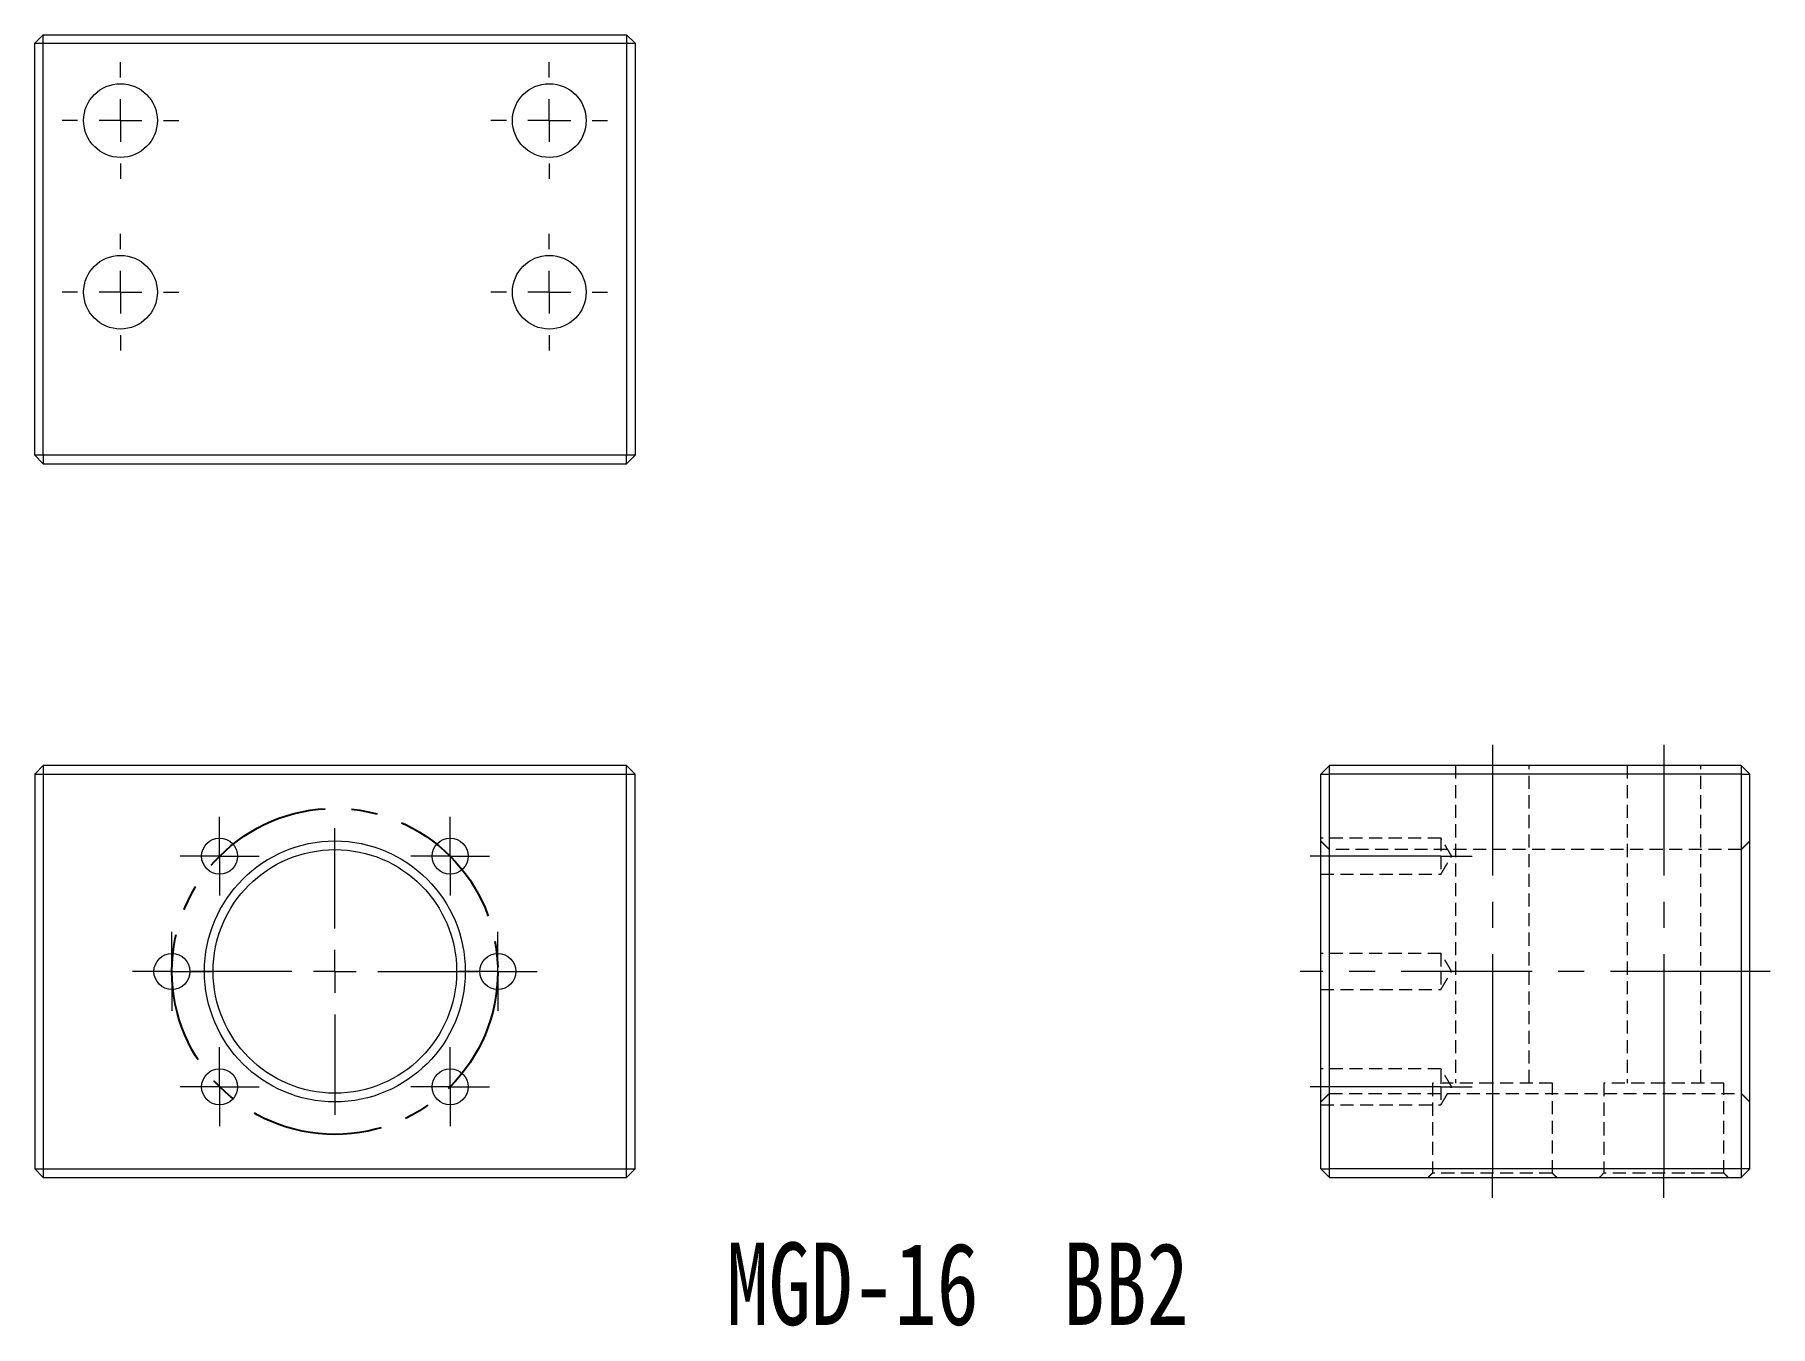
# Model space of a CAD drawing. Header units: millimetres. Extents: x 66 to 235, y 49 to 174.
import ezdxf

# ---------------------------------------------------------------- set-up
doc = ezdxf.new("R2010")
doc.units = ezdxf.units.MM
doc.linetypes.add('CENTERX2', pattern=[20.32, 12.7, -2.54, 2.54, -2.54])
doc.linetypes.add('HIDDEN', pattern=[1.905, 1.27, -0.635])
doc.layers.add('FORMAT', color=7, linetype='Continuous')
doc.styles.add('SLDTEXTSTYLE0', font='TXT', dxfattribs={"width": 0.75})

# ---------------------------------------------------------------- blocks, each defined once
blk = doc.blocks.new('SW_CENTERMARKSYMBOL_0')
at = {"color": 0, "linetype": 'Continuous', "lineweight": 0}
for p, q in [((0, 4.17), (0, 13.92)), ((0, 0), (0, 2.08)), ((-4.17, 0), (-13.92, 0)), ((0, 0), (-2.08, 0)), ((0, 0), (0, -2.08)), ((0, 0), (2.08, 0)), ((4.17, 0), (13.92, 0)), ((0, -4.17), (0, -13.92))]:
    blk.add_line(p, q, dxfattribs=at)
blk = doc.blocks.new('SW_CENTERMARKSYMBOL_1')
at = {"color": 0, "linetype": 'Continuous', "lineweight": 0}
for p, q in [((0, 2.08), (0, 3.83)), ((0, 0), (0, 2.08)), ((-2.08, 0), (-3.83, 0)), ((0, 0), (-2.08, 0)), ((0, 0), (0, -2.08)), ((0, 0), (2.08, 0)), ((2.08, 0), (3.83, 0)), ((0, -2.08), (0, -3.83))]:
    blk.add_line(p, q, dxfattribs=at)
blk = doc.blocks.new('SW_CENTERMARKSYMBOL_2')
at = {"color": 0, "linetype": 'Continuous', "lineweight": 0}
for p, q in [((0, 2.08), (0, 3.83)), ((0, 0), (0, 2.08)), ((-2.08, 0), (-3.83, 0)), ((0, 0), (-2.08, 0)), ((0, 0), (0, -2.08)), ((0, 0), (2.08, 0)), ((2.08, 0), (3.83, 0)), ((0, -2.08), (0, -3.83))]:
    blk.add_line(p, q, dxfattribs=at)
blk = doc.blocks.new('SW_CENTERMARKSYMBOL_3')
at = {"color": 0, "linetype": 'Continuous', "lineweight": 0}
for p, q in [((0, 2.08), (0, 3.83)), ((0, 0), (0, 2.08)), ((-2.08, 0), (-3.83, 0)), ((0, 0), (-2.08, 0)), ((0, 0), (0, -2.08)), ((0, 0), (2.08, 0)), ((2.08, 0), (3.83, 0)), ((0, -2.08), (0, -3.83))]:
    blk.add_line(p, q, dxfattribs=at)
blk = doc.blocks.new('SW_CENTERMARKSYMBOL_4')
at = {"color": 0, "linetype": 'Continuous', "lineweight": 0}
for p, q in [((0, 2.08), (0, 3.83)), ((0, 0), (0, 2.08)), ((-2.08, 0), (-3.83, 0)), ((0, 0), (-2.08, 0)), ((0, 0), (0, -2.08)), ((0, 0), (2.08, 0)), ((2.08, 0), (3.83, 0)), ((0, -2.08), (0, -3.83))]:
    blk.add_line(p, q, dxfattribs=at)
blk = doc.blocks.new('SW_CENTERMARKSYMBOL_5')
at = {"color": 0, "linetype": 'Continuous', "lineweight": 0}
for p, q in [((0, 2.08), (0, 3.83)), ((0, 0), (0, 2.08)), ((-2.08, 0), (-3.83, 0)), ((0, 0), (-2.08, 0)), ((0, 0), (0, -2.08)), ((0, 0), (2.08, 0)), ((2.08, 0), (3.83, 0)), ((0, -2.08), (0, -3.83))]:
    blk.add_line(p, q, dxfattribs=at)
blk = doc.blocks.new('SW_CENTERMARKSYMBOL_6')
at = {"color": 0, "linetype": 'Continuous', "lineweight": 0}
for p, q in [((0, 2.08), (0, 3.83)), ((0, 0), (0, 2.08)), ((-2.08, 0), (-3.83, 0)), ((0, 0), (-2.08, 0)), ((0, 0), (0, -2.08)), ((0, 0), (2.08, 0)), ((2.08, 0), (3.83, 0)), ((0, -2.08), (0, -3.83))]:
    blk.add_line(p, q, dxfattribs=at)
blk = doc.blocks.new('SW_CENTERMARKSYMBOL_7')
at = {"color": 0, "linetype": 'Continuous', "lineweight": 0}
for p, q in [((0, 4.17), (0, 13.92)), ((0, 0), (0, 2.08)), ((-4.17, 0), (-13.92, 0)), ((0, 0), (-2.08, 0)), ((0, 0), (0, -2.08)), ((0, 0), (2.08, 0)), ((4.17, 0), (13.92, 0)), ((0, -4.17), (0, -13.92))]:
    blk.add_line(p, q, dxfattribs=at)
blk = doc.blocks.new('SW_CENTERMARKSYMBOL_8')
at = {"color": 0, "linetype": 'Continuous', "lineweight": 0}
for p, q in [((0, 2.08), (0, 3.83)), ((0, 0), (0, 2.08)), ((-2.08, 0), (-3.83, 0)), ((0, 0), (-2.08, 0)), ((0, 0), (0, -2.08)), ((0, 0), (2.08, 0)), ((2.08, 0), (3.83, 0)), ((0, -2.08), (0, -3.83))]:
    blk.add_line(p, q, dxfattribs=at)
blk = doc.blocks.new('SW_CENTERMARKSYMBOL_9')
at = {"color": 0, "linetype": 'Continuous', "lineweight": 0}
for p, q in [((0, 2.08), (0, 3.83)), ((0, 0), (0, 2.08)), ((-2.08, 0), (-3.83, 0)), ((0, 0), (-2.08, 0)), ((0, 0), (0, -2.08)), ((0, 0), (2.08, 0)), ((2.08, 0), (3.83, 0)), ((0, -2.08), (0, -3.83))]:
    blk.add_line(p, q, dxfattribs=at)
blk = doc.blocks.new('SW_CENTERMARKSYMBOL_10')
at = {"color": 0, "linetype": 'Continuous', "lineweight": 0}
for p, q in [((0, 2.08), (0, 3.83)), ((0, 0), (0, 2.08)), ((-2.08, 0), (-3.83, 0)), ((0, 0), (-2.08, 0)), ((0, 0), (0, -2.08)), ((0, 0), (2.08, 0)), ((2.08, 0), (3.83, 0)), ((0, -2.08), (0, -3.83))]:
    blk.add_line(p, q, dxfattribs=at)
blk = doc.blocks.new('SW_CENTERMARKSYMBOL_11')
at = {"color": 0, "linetype": 'Continuous', "lineweight": 0}
for p, q in [((0, 2.08), (0, 3.83)), ((0, 0), (0, 2.08)), ((-2.08, 0), (-3.83, 0)), ((0, 0), (-2.08, 0)), ((0, 0), (0, -2.08)), ((0, 0), (2.08, 0)), ((2.08, 0), (3.83, 0)), ((0, -2.08), (0, -3.83))]:
    blk.add_line(p, q, dxfattribs=at)
blk = doc.blocks.new('SW_CENTERMARKSYMBOL_12')
at = {"color": 0, "linetype": 'Continuous', "lineweight": 0}
for p, q in [((0, 2.08), (0, 3.83)), ((0, 0), (0, 2.08)), ((-2.08, 0), (-3.83, 0)), ((0, 0), (-2.08, 0)), ((0, 0), (0, -2.08)), ((0, 0), (2.08, 0)), ((2.08, 0), (3.83, 0)), ((0, -2.08), (0, -3.83))]:
    blk.add_line(p, q, dxfattribs=at)
blk = doc.blocks.new('SW_CENTERMARKSYMBOL_13')
at = {"color": 0, "linetype": 'Continuous', "lineweight": 0}
for p, q in [((0, 2.08), (0, 3.83)), ((0, 0), (0, 2.08)), ((-2.08, 0), (-3.83, 0)), ((0, 0), (-2.08, 0)), ((0, 0), (0, -2.08)), ((0, 0), (2.08, 0)), ((2.08, 0), (3.83, 0)), ((0, -2.08), (0, -3.83))]:
    blk.add_line(p, q, dxfattribs=at)
blk = doc.blocks.new('SW_CENTERMARKSYMBOL_14')
at = {"color": 0, "linetype": 'Continuous', "lineweight": 0}
for p, q in [((0, 4.17), (0, 5.67)), ((0, 0), (0, 2.08)), ((-4.17, 0), (-5.67, 0)), ((0, 0), (-2.08, 0)), ((0, 0), (0, -2.08)), ((0, 0), (2.08, 0)), ((4.17, 0), (5.67, 0)), ((0, -4.17), (0, -5.67))]:
    blk.add_line(p, q, dxfattribs=at)
blk = doc.blocks.new('SW_CENTERMARKSYMBOL_15')
at = {"color": 0, "linetype": 'Continuous', "lineweight": 0}
for p, q in [((0, 4.17), (0, 5.67)), ((0, 0), (0, 2.08)), ((-4.17, 0), (-5.67, 0)), ((0, 0), (-2.08, 0)), ((0, 0), (0, -2.08)), ((0, 0), (2.08, 0)), ((4.17, 0), (5.67, 0)), ((0, -4.17), (0, -5.67))]:
    blk.add_line(p, q, dxfattribs=at)
blk = doc.blocks.new('SW_CENTERMARKSYMBOL_16')
at = {"color": 0, "linetype": 'Continuous', "lineweight": 0}
for p, q in [((0, 4.17), (0, 5.67)), ((0, 0), (0, 2.08)), ((-4.17, 0), (-5.67, 0)), ((0, 0), (-2.08, 0)), ((0, 0), (0, -2.08)), ((0, 0), (2.08, 0)), ((4.17, 0), (5.67, 0)), ((0, -4.17), (0, -5.67))]:
    blk.add_line(p, q, dxfattribs=at)
blk = doc.blocks.new('SW_CENTERMARKSYMBOL_17')
at = {"color": 0, "linetype": 'Continuous', "lineweight": 0}
for p, q in [((0, 4.17), (0, 5.67)), ((0, 0), (0, 2.08)), ((-4.17, 0), (-5.67, 0)), ((0, 0), (-2.08, 0)), ((0, 0), (0, -2.08)), ((0, 0), (2.08, 0)), ((4.17, 0), (5.67, 0)), ((0, -4.17), (0, -5.67))]:
    blk.add_line(p, q, dxfattribs=at)

msp = doc.modelspace()

# ---------------------------------------------------------------- linework, layer by layer
at = {"color": 7, "linetype": 'Continuous', "lineweight": 15}
for p, q in [((66.71, 174.29), (65.87, 173.46)), ((66.71, 173.46), (66.71, 174.29)), ((66.71, 174.29), (123.37, 174.29)), ((123.37, 174.29), (123.37, 173.46)), ((124.21, 173.46), (123.37, 174.29)), ((65.87, 133.46), (65.87, 173.46)), ((65.87, 173.46), (66.71, 173.46)), ((66.71, 173.46), (123.37, 173.46)), ((66.71, 133.46), (66.71, 173.46)), ((123.37, 173.46), (123.37, 133.46)), ((123.37, 173.46), (124.21, 173.46)), ((124.21, 173.46), (124.21, 133.46)), ((66.71, 133.46), (65.87, 133.46)), ((65.87, 133.46), (66.71, 132.63)), ((123.37, 133.46), (66.71, 133.46)), ((66.71, 133.46), (66.71, 132.63)), ((124.21, 133.46), (123.37, 133.46)), ((123.37, 132.63), (123.37, 133.46)), ((123.37, 132.63), (124.21, 133.46)), ((66.71, 132.63), (123.37, 132.63)), ((66.71, 103.33), (65.87, 102.49)), ((123.37, 103.33), (66.71, 103.33)), ((66.71, 103.33), (66.71, 102.49)), ((123.37, 102.49), (123.37, 103.33)), ((124.21, 102.49), (123.37, 103.33)), ((190.83, 102.49), (191.67, 103.33)), ((191.67, 102.49), (191.67, 103.33)), ((231.67, 103.33), (191.67, 103.33)), ((232.5, 102.49), (231.67, 103.33)), ((231.67, 103.33), (231.67, 102.49)), ((65.87, 102.49), (65.87, 64.16)), ((65.87, 102.49), (66.71, 102.49)), ((66.71, 102.49), (66.71, 64.16)), ((66.71, 102.49), (123.37, 102.49)), ((123.37, 64.16), (123.37, 102.49)), ((123.37, 102.49), (124.21, 102.49)), ((124.21, 64.16), (124.21, 102.49)), ((190.83, 64.16), (190.83, 102.49)), ((190.83, 102.49), (191.67, 102.49)), ((231.67, 102.49), (191.67, 102.49)), ((191.67, 64.16), (191.67, 102.49)), ((231.67, 102.49), (232.5, 102.49)), ((231.67, 102.49), (231.67, 64.16)), ((232.5, 64.16), (232.5, 102.49)), ((65.87, 64.16), (66.71, 63.33)), ((65.87, 64.16), (66.71, 64.16)), ((66.71, 64.16), (66.71, 63.33)), ((66.71, 64.16), (123.37, 64.16)), ((123.37, 63.33), (124.21, 64.16)), ((123.37, 63.33), (123.37, 64.16)), ((123.37, 64.16), (124.21, 64.16)), ((190.83, 64.16), (191.67, 64.16)), ((191.67, 63.33), (190.83, 64.16)), ((231.67, 64.16), (191.67, 64.16)), ((191.67, 63.33), (191.67, 64.16)), ((232.5, 64.16), (231.67, 64.16)), ((231.67, 63.33), (232.5, 64.16)), ((231.67, 64.16), (231.67, 63.33)), ((66.71, 63.33), (123.37, 63.33)), ((191.67, 63.33), (231.67, 63.33))]:
    msp.add_line(p, q, dxfattribs=at)
at = {"color": 7, "linetype": 'HIDDEN', "lineweight": 0}
for p, q in [((202.5, 96.27), (202.5, 94.52)), ((202.5, 94.52), (202.5, 92.77)), ((202.5, 85.08), (202.5, 83.33)), ((202.5, 83.33), (202.5, 81.58)), ((202.5, 73.88), (202.5, 72.13)), ((207.5, 72.49), (201.67, 72.49)), ((202.5, 72.13), (202.5, 70.38)), ((213.33, 72.49), (207.5, 72.49)), ((224.17, 72.49), (218.33, 72.49)), ((230, 72.49), (224.17, 72.49)), ((213.33, 63.74), (201.67, 63.74)), ((230, 63.74), (218.33, 63.74))]:
    msp.add_line(p, q, dxfattribs=at)
at = {"color": 7, "linetype": 'Continuous', "lineweight": 15}
for centre, radius in [((74.21, 165.96), 3.58), ((115.87, 165.96), 3.58), ((74.21, 149.29), 3.58), ((115.87, 149.29), 3.58), ((83.84, 94.52), 1.75), ((106.24, 94.52), 1.75), ((95.04, 83.33), 12.67), ((95.04, 83.33), 11.83), ((79.21, 83.33), 1.75), ((110.87, 83.33), 1.75), ((83.84, 72.13), 1.75), ((106.24, 72.13), 1.75)]:
    msp.add_circle(centre, radius, dxfattribs=at)
at = {"color": 7, "linetype": 'HIDDEN', "lineweight": 0}
for points in [[(203.92, 103.33), (203.92, 72.49)], [(211.08, 72.49), (211.08, 103.33)], [(220.58, 103.33), (220.58, 72.49)], [(227.75, 72.49), (227.75, 103.33)], [(202.5, 96.27), (190.83, 96.27)], [(203.55, 94.52), (202.5, 96.27)], [(191.67, 95.16), (190.83, 95.99)], [(231.67, 95.16), (191.67, 95.16)], [(202.5, 92.77), (203.55, 94.52)], [(232.5, 95.99), (231.67, 95.16)], [(190.83, 92.77), (202.5, 92.77)], [(202.5, 85.08), (190.83, 85.08)], [(203.55, 83.33), (202.5, 85.08)], [(202.5, 81.58), (203.55, 83.33)], [(190.83, 81.58), (202.5, 81.58)], [(202.5, 73.88), (190.83, 73.88)], [(203.55, 72.13), (202.5, 73.88)], [(190.83, 70.66), (191.67, 71.49)], [(191.67, 71.49), (231.67, 71.49)], [(201.67, 72.49), (201.67, 63.74)], [(202.5, 70.38), (203.55, 72.13)], [(213.33, 63.74), (213.33, 72.49)], [(218.33, 72.49), (218.33, 63.74)], [(230, 63.74), (230, 72.49)], [(231.67, 71.49), (232.5, 70.66)], [(190.83, 70.38), (202.5, 70.38)], [(201.67, 63.74), (201.25, 63.33)], [(213.75, 63.33), (213.33, 63.74)], [(218.33, 63.74), (217.92, 63.33)], [(230.42, 63.33), (230, 63.74)]]:
    msp.add_open_spline(points, degree=1, dxfattribs=at)
at = {"layer": 'FORMAT', "linetype": 'CENTERX2', "lineweight": 0}
for p, q in [((207.5, 105.33), (207.5, 72.49)), ((224.17, 105.33), (224.17, 72.49)), ((202.5, 94.52), (188.83, 94.52)), ((202.5, 94.52), (205.55, 94.52)), ((231.67, 83.33), (188.83, 83.33)), ((234.5, 83.33), (231.67, 83.33)), ((202.5, 72.13), (188.83, 72.13)), ((202.5, 72.13), (205.55, 72.13)), ((207.5, 72.49), (207.5, 63.74)), ((224.17, 72.49), (224.17, 63.74)), ((207.5, 61.33), (207.5, 63.74)), ((224.17, 61.33), (224.17, 63.74))]:
    msp.add_line(p, q, dxfattribs=at)
at = {"layer": 'FORMAT', "linetype": 'CENTERX2'}
msp.add_circle((95.04, 83.33), 15.83, dxfattribs=at)

# ---------------------------------------------------------------- block references
at = {"color": 7, "linetype": 'Continuous', "lineweight": 0}
for name, p in [('SW_CENTERMARKSYMBOL_17', (74.21, 165.96)), ('SW_CENTERMARKSYMBOL_15', (115.87, 165.96)), ('SW_CENTERMARKSYMBOL_14', (74.21, 149.29)), ('SW_CENTERMARKSYMBOL_16', (115.87, 149.29)), ('SW_CENTERMARKSYMBOL_3', (83.84, 94.52)), ('SW_CENTERMARKSYMBOL_10', (83.84, 94.52)), ('SW_CENTERMARKSYMBOL_5', (106.24, 94.52)), ('SW_CENTERMARKSYMBOL_12', (106.24, 94.52)), ('SW_CENTERMARKSYMBOL_0', (95.04, 83.33)), ('SW_CENTERMARKSYMBOL_7', (95.04, 83.33)), ('SW_CENTERMARKSYMBOL_1', (79.21, 83.33)), ('SW_CENTERMARKSYMBOL_8', (79.21, 83.33)), ('SW_CENTERMARKSYMBOL_4', (110.87, 83.33)), ('SW_CENTERMARKSYMBOL_11', (110.87, 83.33)), ('SW_CENTERMARKSYMBOL_2', (83.84, 72.13)), ('SW_CENTERMARKSYMBOL_9', (83.84, 72.13)), ('SW_CENTERMARKSYMBOL_6', (106.24, 72.13)), ('SW_CENTERMARKSYMBOL_13', (106.24, 72.13))]:
    msp.add_blockref(name, p, dxfattribs=at)

# ---------------------------------------------------------------- texts
at = {"color": 7, "linetype": 'Continuous', "lineweight": 0, "insert": (133.1, 57), "char_height": 8, "attachment_point": 1, "style": 'SLDTEXTSTYLE0'}
msp.add_mtext('MGD-16  BB2', dxfattribs=at)

doc.saveas('drawing.dxf')
